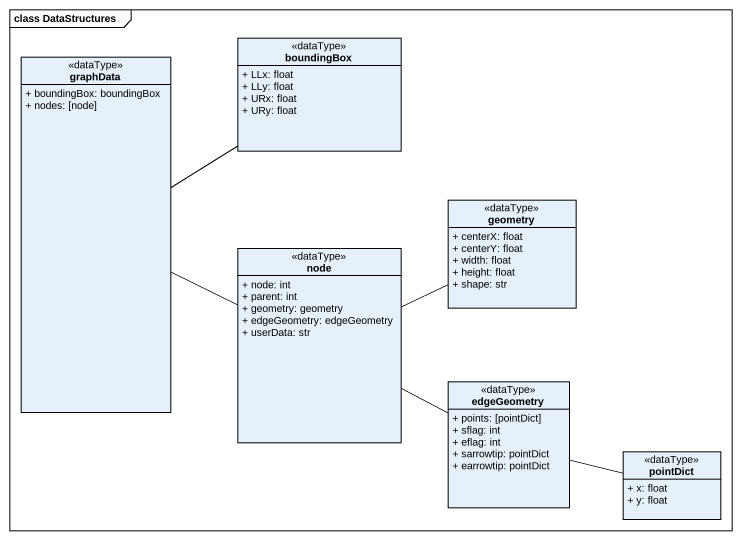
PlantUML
@startuml
mainframe class DataStructures
hide circle
hide empty members
skinparam classAttributeIconSize 0
class boundingBox <<dataType>> {
  + LLx: float
  + LLy: float
  + URx: float
  + URy: float
}
class graphData <<dataType>> {
  + boundingBox: boundingBox
  + nodes: [node]
}
class geometry <<dataType>> {
  + centerX: float
  + centerY: float
  + width: float
  + height: float
  + shape: str
}
class "node" as node_ <<dataType>> {
  + node: int
  + parent: int
  + geometry: geometry
  + edgeGeometry: edgeGeometry
  + userData: str
}
class edgeGeometry <<dataType>> {
  + points: [pointDict]
  + sflag: int
  + eflag: int
  + sarrowtip: pointDict
  + earrowtip: pointDict
}
class pointDict <<dataType>> {
  + x: float
  + y: float
}
graphData -up- boundingBox
graphData -right- node_
node_ -right- geometry
node_ -right- edgeGeometry
edgeGeometry -right- pointDict
@enduml
